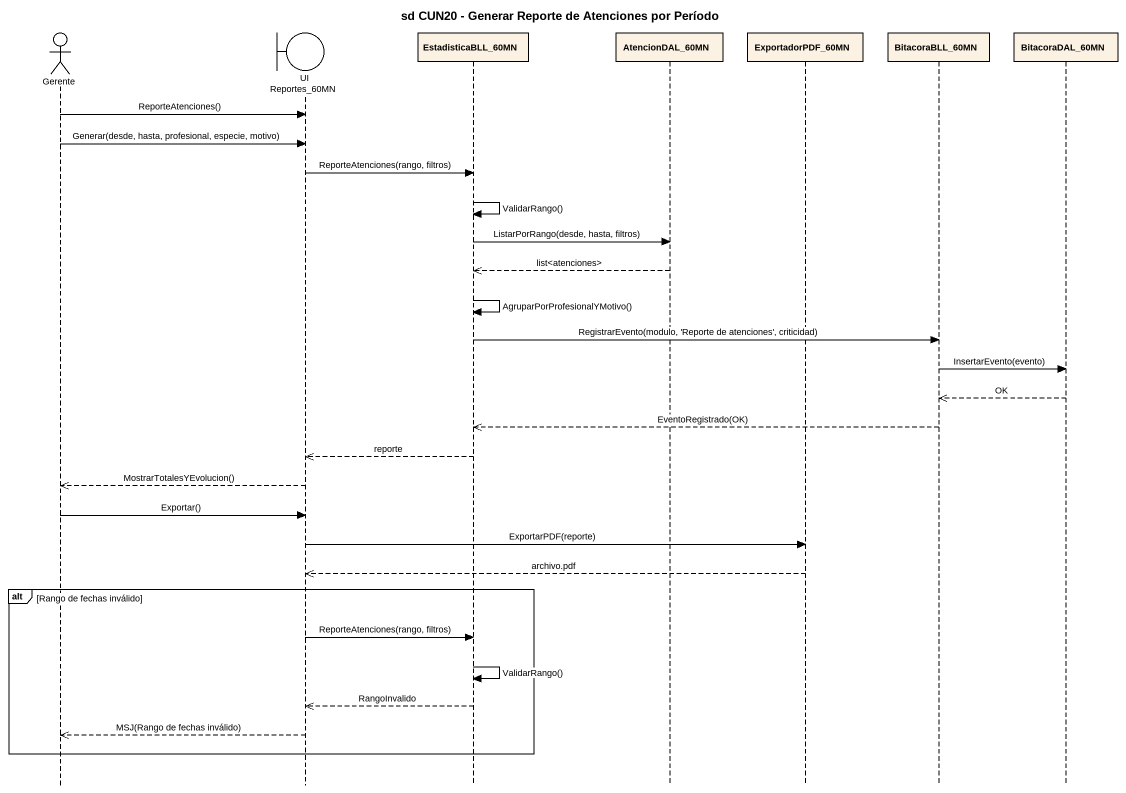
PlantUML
@startuml
title sd CUN20 - Generar Reporte de Atenciones por Período
hide footbox
actor Gerente
boundary "UI Reportes_60MN" as UI_Reportes_60MN
participant EstadisticaBLL_60MN
participant AtencionDAL_60MN
participant ExportadorPDF_60MN
participant BitacoraBLL_60MN
participant BitacoraDAL_60MN

Gerente -> UI_Reportes_60MN : ReporteAtenciones()
Gerente -> UI_Reportes_60MN : Generar(desde, hasta, profesional, especie, motivo)
UI_Reportes_60MN -> EstadisticaBLL_60MN : ReporteAtenciones(rango, filtros)
EstadisticaBLL_60MN -> EstadisticaBLL_60MN : ValidarRango()
EstadisticaBLL_60MN -> AtencionDAL_60MN : ListarPorRango(desde, hasta, filtros)
AtencionDAL_60MN -->> EstadisticaBLL_60MN : list<atenciones>
EstadisticaBLL_60MN -> EstadisticaBLL_60MN : AgruparPorProfesionalYMotivo()
EstadisticaBLL_60MN -> BitacoraBLL_60MN : RegistrarEvento(modulo, 'Reporte de atenciones', criticidad)
BitacoraBLL_60MN -> BitacoraDAL_60MN : InsertarEvento(evento)
BitacoraDAL_60MN -->> BitacoraBLL_60MN : OK
BitacoraBLL_60MN -->> EstadisticaBLL_60MN : EventoRegistrado(OK)
EstadisticaBLL_60MN -->> UI_Reportes_60MN : reporte
UI_Reportes_60MN -->> Gerente : MostrarTotalesYEvolucion()
Gerente -> UI_Reportes_60MN : Exportar()
UI_Reportes_60MN -> ExportadorPDF_60MN : ExportarPDF(reporte)
ExportadorPDF_60MN -->> UI_Reportes_60MN : archivo.pdf
alt Rango de fechas inválido
  UI_Reportes_60MN -> EstadisticaBLL_60MN : ReporteAtenciones(rango, filtros)
  EstadisticaBLL_60MN -> EstadisticaBLL_60MN : ValidarRango()
  EstadisticaBLL_60MN -->> UI_Reportes_60MN : RangoInvalido
  UI_Reportes_60MN -->> Gerente : MSJ(Rango de fechas inválido)
end
@enduml
